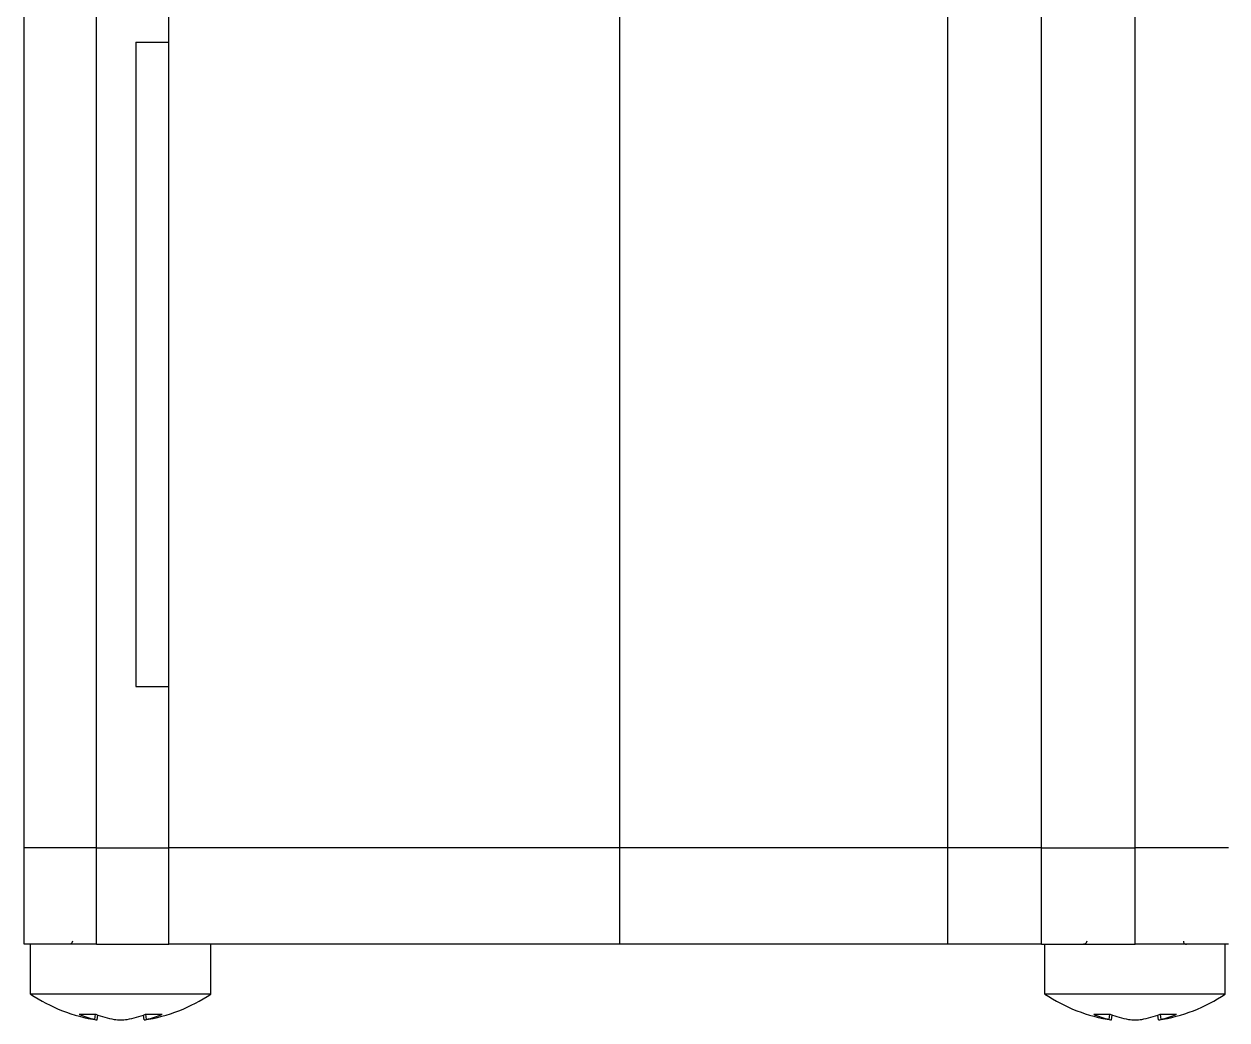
# Model space of a CAD drawing. Extents: x 20 to 191, y 30 to 285.
# Drawn here: x 19.88 to 57.23, y 30.34 to 61.25 of the extents above; entities that cross this region are included whole.
import ezdxf

# ---------------------------------------------------------------- set-up
doc = ezdxf.new("R2010")
doc.units = 0
doc.layers.add('View001', color=7, linetype='CONTINUOUS')

msp = doc.modelspace()

# ---------------------------------------------------------------- linework, layer by layer
at = {"layer": 'View001'}
for p, q in [((19.8792, 35.6911), (19.8792, 65.6911)), ((22.1292, 35.6911), (22.1292, 65.6911)), ((24.3792, 35.6911), (24.3792, 65.6911)), ((38.3792, 35.6911), (38.3792, 65.6911)), ((48.5697, 35.6911), (48.5697, 65.6911)), ((51.4745, 35.6911), (51.4745, 65.6911)), ((54.3792, 35.6911), (54.3792, 65.6911)), ((23.3538, 60.6911), (23.3538, 40.6911)), ((19.8792, 32.6911), (19.8792, 35.6911)), ((22.1292, 32.6911), (22.1292, 35.6911)), ((24.3792, 32.6911), (24.3792, 35.6911)), ((48.5697, 35.6911), (38.3792, 35.6911)), ((48.5697, 35.6911), (38.3792, 35.6911)), ((38.3792, 32.6911), (38.3792, 35.6911)), ((48.5697, 32.6911), (48.5697, 35.6911)), ((51.4745, 32.6911), (51.4745, 35.6911)), ((54.3792, 32.6911), (54.3792, 35.6911)), ((20.0792, 31.1487), (20.0792, 32.6911)), ((25.6792, 31.1487), (25.6792, 32.6911)), ((48.5697, 32.6911), (38.3792, 32.6911)), ((51.5792, 31.1487), (51.5792, 32.6911)), ((57.1792, 31.1487), (57.1792, 32.6911)), ((22.0736, 30.3607), (22.0933, 30.5214)), ((22.1497, 30.3446), (22.1685, 30.4976)), ((23.6087, 30.3446), (23.5899, 30.4976)), ((23.6849, 30.3607), (23.6651, 30.5214)), ((53.5736, 30.3607), (53.5933, 30.5214)), ((53.6497, 30.3446), (53.6685, 30.4976)), ((55.1087, 30.3446), (55.0899, 30.4976)), ((55.1849, 30.3607), (55.1651, 30.5214))]:
    msp.add_line(p, q, dxfattribs=at)
for centre, start, end in [((22.8792, 35.2911), -124.056, -98.3897), ((22.8792, 35.2911), -81.6103, -55.9442), ((54.3792, 35.2911), -124.056, -98.3897), ((54.3792, 35.2911), -124.056, -98.3897), ((54.3792, 35.2911), -81.6103, -55.9442)]:
    msp.add_arc(centre, 5, start, end, dxfattribs=at)
for centre, major_axis, ratio, start_param, end_param in [((22.8675, 35.2926), (-0.6093, -4.9627), 0.655972, 6.07373, 6.22613), ((22.7739, 35.3041), (-0.6092, -4.9615), 0.353716, 6.23074, 6.2746), ((22.8894, 35.2926), (-0.6943, 4.9515), 0.749159, -3.53609, -3.38369), ((22.9193, 35.3041), (-1.5333, 4.7577), 0.928381, -3.52816, -3.48429), ((22.8391, 35.3041), (-1.5333, -4.7577), 0.928381, -5.94049, -5.89662), ((22.869, 35.2926), (-0.6943, -4.9515), 0.749159, -6.04109, -5.88869), ((22.9845, 35.3041), (-0.6092, 4.9615), 0.353716, 3.15017, 3.19404), ((22.8909, 35.2926), (-0.6093, 4.9627), 0.655972, 3.19865, 3.35105), ((54.3675, 35.2926), (-0.6093, -4.9627), 0.655972, 6.07373, 6.22613), ((54.2739, 35.3041), (-0.6092, -4.9615), 0.353716, 6.23074, 6.2746), ((54.3894, 35.2926), (-0.6943, 4.9515), 0.749159, -3.53609, -3.38369), ((54.4193, 35.3041), (-1.5333, 4.7577), 0.928381, -3.52816, -3.48429), ((54.3391, 35.3041), (-1.5333, -4.7577), 0.928381, -5.94049, -5.89662), ((54.369, 35.2926), (-0.6943, -4.9515), 0.749159, -6.04109, -5.88869), ((54.4845, 35.3041), (-0.6092, 4.9615), 0.353716, 3.15017, 3.19404), ((54.3909, 35.2926), (-0.6093, 4.9627), 0.655972, 3.19865, 3.35105)]:
    msp.add_ellipse(centre, major_axis=major_axis, ratio=ratio, start_param=start_param, end_param=end_param, dxfattribs=at)
for points, degree, knots in [([(23.3538, 60.6911), (23.4875, 60.6911), (23.6135, 60.6911), (23.7312, 60.6911), (23.8401, 60.6911), (23.94, 60.6911), (24.0303, 60.6911), (24.1108, 60.6911), (24.1813, 60.6911), (24.2413, 60.6911), (24.2907, 60.6911), (24.3293, 60.6911), (24.357, 60.6911), (24.3737, 60.6911), (24.3792, 60.6911)], 1, [3.86, 3.86, 3.92089, 3.98177, 4.04266, 4.10354, 4.16443, 4.22531, 4.2862, 4.34708, 4.40797, 4.46885, 4.52974, 4.59062, 4.6515, 4.71239, 4.71239]), ([(23.3538, 40.6911), (23.4875, 40.6911), (23.6135, 40.6911), (23.7312, 40.6911), (23.8401, 40.6911), (23.94, 40.6911), (24.0303, 40.6911), (24.1108, 40.6911), (24.1813, 40.6911), (24.2413, 40.6911), (24.2907, 40.6911), (24.3293, 40.6911), (24.357, 40.6911), (24.3737, 40.6911), (24.3792, 40.6911)], 1, [3.86, 3.86, 3.92089, 3.98177, 4.04266, 4.10354, 4.16443, 4.22531, 4.2862, 4.34708, 4.40797, 4.46885, 4.52974, 4.59062, 4.6515, 4.71239, 4.71239]), ([(22.1292, 35.6911), (21.8595, 35.6911), (21.5987, 35.6911), (21.3493, 35.6911), (21.1135, 35.6911), (20.8933, 35.6911), (20.6907, 35.6911), (20.5075, 35.6911), (20.3453, 35.6911), (20.2055, 35.6911), (20.0895, 35.6911), (19.9981, 35.6911), (19.9322, 35.6911), (19.8925, 35.6911), (19.8792, 35.6911)], 1, [0.25268, 0.25268, 0.346831, 0.440983, 0.535134, 0.629285, 0.723436, 0.817587, 0.911738, 1.00589, 1.10004, 1.19419, 1.28834, 1.38249, 1.47665, 1.5708, 1.5708]), ([(22.1292, 35.6911), (21.8595, 35.6911), (21.5987, 35.6911), (21.3493, 35.6911), (21.1135, 35.6911), (20.8933, 35.6911), (20.6907, 35.6911), (20.5075, 35.6911), (20.3453, 35.6911), (20.2055, 35.6911), (20.0895, 35.6911), (19.9981, 35.6911), (19.9322, 35.6911), (19.8925, 35.6911), (19.8792, 35.6911)], 1, [0.25268, 0.25268, 0.346831, 0.440983, 0.535134, 0.629285, 0.723436, 0.817587, 0.911738, 1.00589, 1.10004, 1.19419, 1.28834, 1.38249, 1.47665, 1.5708, 1.5708]), ([(22.1292, 35.6911), (22.399, 35.6911), (22.6597, 35.6911), (22.9091, 35.6911), (23.1449, 35.6911), (23.3651, 35.6911), (23.5677, 35.6911), (23.7509, 35.6911), (23.9131, 35.6911), (24.0529, 35.6911), (24.169, 35.6911), (24.2603, 35.6911), (24.3262, 35.6911), (24.3659, 35.6911), (24.3792, 35.6911)], 1, [3.39427, 3.39427, 3.48842, 3.58258, 3.67673, 3.77088, 3.86503, 3.95918, 4.05333, 4.14748, 4.24163, 4.33578, 4.42994, 4.52409, 4.61824, 4.71239, 4.71239]), ([(22.1292, 35.6911), (22.399, 35.6911), (22.6597, 35.6911), (22.9091, 35.6911), (23.1449, 35.6911), (23.3651, 35.6911), (23.5677, 35.6911), (23.7509, 35.6911), (23.9131, 35.6911), (24.0529, 35.6911), (24.169, 35.6911), (24.2603, 35.6911), (24.3262, 35.6911), (24.3659, 35.6911), (24.3792, 35.6911)], 1, [3.39427, 3.39427, 3.48842, 3.58258, 3.67673, 3.77088, 3.86503, 3.95918, 4.05333, 4.14748, 4.24163, 4.33578, 4.42994, 4.52409, 4.61824, 4.71239, 4.71239]), ([(38.3792, 35.6911), (36.8117, 35.6911), (35.2639, 35.6911), (33.7553, 35.6911), (32.3048, 35.6911), (30.9308, 35.6911), (29.6504, 35.6911), (28.4797, 35.6911), (27.4336, 35.6911), (26.5251, 35.6911), (25.7656, 35.6911), (25.1648, 35.6911), (24.7302, 35.6911), (24.4672, 35.6911), (24.3792, 35.6911)], 1, [1.5708, 1.5708, 1.683, 1.7952, 1.9074, 2.0196, 2.1318, 2.24399, 2.35619, 2.46839, 2.58059, 2.69279, 2.80499, 2.91719, 3.02939, 3.14159, 3.14159]), ([(38.3792, 35.6911), (36.8117, 35.6911), (35.2639, 35.6911), (33.7553, 35.6911), (32.3048, 35.6911), (30.9308, 35.6911), (29.6504, 35.6911), (28.4797, 35.6911), (27.4336, 35.6911), (26.5251, 35.6911), (25.7656, 35.6911), (25.1648, 35.6911), (24.7302, 35.6911), (24.4672, 35.6911), (24.3792, 35.6911)], 1, [1.5708, 1.5708, 1.683, 1.7952, 1.9074, 2.0196, 2.1318, 2.24399, 2.35619, 2.46839, 2.58059, 2.69279, 2.80499, 2.91719, 3.02939, 3.14159, 3.14159]), ([(51.4745, 35.6911), (51.4328, 35.6911), (51.3911, 35.6911), (51.3369, 35.6911), (51.2827, 35.6911), (51.2165, 35.6911), (51.1503, 35.6911), (51.0727, 35.6911), (50.9951, 35.6911), (50.9067, 35.6911), (50.8183, 35.6911), (50.72, 35.6911), (50.6217, 35.6911), (50.5143, 35.6911), (50.4069, 35.6911), (50.2913, 35.6911), (50.1757, 35.6911), (50.0531, 35.6911), (49.9304, 35.6911), (49.8017, 35.6911), (49.673, 35.6911), (49.4079, 35.6911), (49.1313, 35.6911), (48.8525, 35.6911), (48.5697, 35.6911)], 2, [3.39427, 3.39427, 3.39427, 3.48842, 3.48842, 3.58258, 3.58258, 3.67673, 3.67673, 3.77088, 3.77088, 3.86503, 3.86503, 3.95918, 3.95918, 4.05333, 4.05333, 4.14748, 4.14748, 4.24163, 4.24163, 4.33578, 4.33578, 4.52409, 4.52409, 4.71239, 4.71239, 4.71239]), ([(51.4745, 35.6911), (51.4328, 35.6911), (51.3911, 35.6911), (51.3369, 35.6911), (51.2827, 35.6911), (51.2165, 35.6911), (51.1503, 35.6911), (51.0727, 35.6911), (50.9951, 35.6911), (50.9067, 35.6911), (50.8183, 35.6911), (50.72, 35.6911), (50.6217, 35.6911), (50.5143, 35.6911), (50.4069, 35.6911), (50.2913, 35.6911), (50.1757, 35.6911), (50.0531, 35.6911), (49.9304, 35.6911), (49.8017, 35.6911), (49.673, 35.6911), (49.4079, 35.6911), (49.1313, 35.6911), (48.8525, 35.6911), (48.5697, 35.6911)], 2, [3.39427, 3.39427, 3.39427, 3.48842, 3.48842, 3.58258, 3.58258, 3.67673, 3.67673, 3.77088, 3.77088, 3.86503, 3.86503, 3.95918, 3.95918, 4.05333, 4.05333, 4.14748, 4.14748, 4.24163, 4.24163, 4.33578, 4.33578, 4.52409, 4.52409, 4.71239, 4.71239, 4.71239]), ([(51.4745, 35.6911), (51.5162, 35.6911), (51.5578, 35.6911), (51.612, 35.6911), (51.6662, 35.6911), (51.7324, 35.6911), (51.7986, 35.6911), (51.8762, 35.6911), (51.9539, 35.6911), (52.0422, 35.6911), (52.1306, 35.6911), (52.2289, 35.6911), (52.3273, 35.6911), (52.4347, 35.6911), (52.5421, 35.6911), (52.6576, 35.6911), (52.7732, 35.6911), (52.8959, 35.6911), (53.0185, 35.6911), (53.1472, 35.6911), (53.2759, 35.6911), (53.541, 35.6911), (53.8176, 35.6911), (54.0965, 35.6911), (54.3792, 35.6911)], 2, [0.25268, 0.25268, 0.25268, 0.346831, 0.346831, 0.440983, 0.440983, 0.535134, 0.535134, 0.629285, 0.629285, 0.723436, 0.723436, 0.817587, 0.817587, 0.911738, 0.911738, 1.00589, 1.00589, 1.10004, 1.10004, 1.19419, 1.19419, 1.38249, 1.38249, 1.5708, 1.5708, 1.5708]), ([(51.4745, 35.6911), (51.5162, 35.6911), (51.5578, 35.6911), (51.612, 35.6911), (51.6662, 35.6911), (51.7324, 35.6911), (51.7986, 35.6911), (51.8762, 35.6911), (51.9539, 35.6911), (52.0422, 35.6911), (52.1306, 35.6911), (52.2289, 35.6911), (52.3273, 35.6911), (52.4347, 35.6911), (52.5421, 35.6911), (52.6576, 35.6911), (52.7732, 35.6911), (52.8959, 35.6911), (53.0185, 35.6911), (53.1472, 35.6911), (53.2759, 35.6911), (53.541, 35.6911), (53.8176, 35.6911), (54.0965, 35.6911), (54.3792, 35.6911)], 2, [0.25268, 0.25268, 0.25268, 0.346831, 0.346831, 0.440983, 0.440983, 0.535134, 0.535134, 0.629285, 0.629285, 0.723436, 0.723436, 0.817587, 0.817587, 0.911738, 0.911738, 1.00589, 1.00589, 1.10004, 1.10004, 1.19419, 1.19419, 1.38249, 1.38249, 1.5708, 1.5708, 1.5708]), ([(57.2839, 35.6911), (57.2423, 35.6911), (57.2006, 35.6911), (57.1464, 35.6911), (57.0922, 35.6911), (57.026, 35.6911), (56.9598, 35.6911), (56.8822, 35.6911), (56.8046, 35.6911), (56.7162, 35.6911), (56.6278, 35.6911), (56.5295, 35.6911), (56.4312, 35.6911), (56.3237, 35.6911), (56.2163, 35.6911), (56.1008, 35.6911), (55.9852, 35.6911), (55.8626, 35.6911), (55.7399, 35.6911), (55.6112, 35.6911), (55.4825, 35.6911), (55.2174, 35.6911), (54.9408, 35.6911), (54.6619, 35.6911), (54.3792, 35.6911)], 2, [0.25268, 0.25268, 0.25268, 0.346831, 0.346831, 0.440983, 0.440983, 0.535134, 0.535134, 0.629285, 0.629285, 0.723436, 0.723436, 0.817587, 0.817587, 0.911738, 0.911738, 1.00589, 1.00589, 1.10004, 1.10004, 1.19419, 1.19419, 1.38249, 1.38249, 1.5708, 1.5708, 1.5708]), ([(57.2839, 35.6911), (57.2423, 35.6911), (57.2006, 35.6911), (57.1464, 35.6911), (57.0922, 35.6911), (57.026, 35.6911), (56.9598, 35.6911), (56.8822, 35.6911), (56.8046, 35.6911), (56.7162, 35.6911), (56.6278, 35.6911), (56.5295, 35.6911), (56.4312, 35.6911), (56.3237, 35.6911), (56.2163, 35.6911), (56.1008, 35.6911), (55.9852, 35.6911), (55.8626, 35.6911), (55.7399, 35.6911), (55.6112, 35.6911), (55.4825, 35.6911), (55.2174, 35.6911), (54.9408, 35.6911), (54.6619, 35.6911), (54.3792, 35.6911)], 2, [0.25268, 0.25268, 0.25268, 0.346831, 0.346831, 0.440983, 0.440983, 0.535134, 0.535134, 0.629285, 0.629285, 0.723436, 0.723436, 0.817587, 0.817587, 0.911738, 0.911738, 1.00589, 1.00589, 1.10004, 1.10004, 1.19419, 1.19419, 1.38249, 1.38249, 1.5708, 1.5708, 1.5708]), ([(22.1292, 32.6911), (21.8595, 32.6911), (21.5987, 32.6911), (21.3493, 32.6911), (21.1135, 32.6911), (20.8933, 32.6911), (20.6907, 32.6911), (20.5075, 32.6911), (20.3453, 32.6911), (20.2055, 32.6911), (20.0895, 32.6911), (19.9981, 32.6911), (19.9322, 32.6911), (19.8925, 32.6911), (19.8792, 32.6911)], 1, [0.25268, 0.25268, 0.346831, 0.440983, 0.535134, 0.629285, 0.723436, 0.817587, 0.911738, 1.00589, 1.10004, 1.19419, 1.28834, 1.38249, 1.47665, 1.5708, 1.5708]), ([(22.1292, 32.6911), (22.399, 32.6911), (22.6597, 32.6911), (22.9091, 32.6911), (23.1449, 32.6911), (23.3651, 32.6911), (23.5677, 32.6911), (23.7509, 32.6911), (23.9131, 32.6911), (24.0529, 32.6911), (24.169, 32.6911), (24.2603, 32.6911), (24.3262, 32.6911), (24.3659, 32.6911), (24.3792, 32.6911)], 1, [3.39427, 3.39427, 3.48842, 3.58258, 3.67673, 3.77088, 3.86503, 3.95918, 4.05333, 4.14748, 4.24163, 4.33578, 4.42994, 4.52409, 4.61824, 4.71239, 4.71239]), ([(38.3792, 32.6911), (36.8117, 32.6911), (35.2639, 32.6911), (33.7553, 32.6911), (32.3048, 32.6911), (30.9308, 32.6911), (29.6504, 32.6911), (28.4797, 32.6911), (27.4336, 32.6911), (26.5251, 32.6911), (25.7656, 32.6911), (25.1648, 32.6911), (24.7302, 32.6911), (24.4672, 32.6911), (24.3792, 32.6911)], 1, [1.5708, 1.5708, 1.683, 1.7952, 1.9074, 2.0196, 2.1318, 2.24399, 2.35619, 2.46839, 2.58059, 2.69279, 2.80499, 2.91719, 3.02939, 3.14159, 3.14159]), ([(51.4745, 32.6911), (51.4328, 32.6911), (51.3911, 32.6911), (51.3369, 32.6911), (51.2827, 32.6911), (51.2165, 32.6911), (51.1503, 32.6911), (51.0727, 32.6911), (50.9951, 32.6911), (50.9067, 32.6911), (50.8183, 32.6911), (50.72, 32.6911), (50.6217, 32.6911), (50.5143, 32.6911), (50.4069, 32.6911), (50.2913, 32.6911), (50.1757, 32.6911), (50.0531, 32.6911), (49.9304, 32.6911), (49.8017, 32.6911), (49.673, 32.6911), (49.4079, 32.6911), (49.1313, 32.6911), (48.8525, 32.6911), (48.5697, 32.6911)], 2, [3.39427, 3.39427, 3.39427, 3.48842, 3.48842, 3.58258, 3.58258, 3.67673, 3.67673, 3.77088, 3.77088, 3.86503, 3.86503, 3.95918, 3.95918, 4.05333, 4.05333, 4.14748, 4.14748, 4.24163, 4.24163, 4.33578, 4.33578, 4.52409, 4.52409, 4.71239, 4.71239, 4.71239]), ([(51.4745, 32.6911), (51.5162, 32.6911), (51.5578, 32.6911), (51.612, 32.6911), (51.6662, 32.6911), (51.7324, 32.6911), (51.7986, 32.6911), (51.8762, 32.6911), (51.9539, 32.6911), (52.0422, 32.6911), (52.1306, 32.6911), (52.2289, 32.6911), (52.3273, 32.6911), (52.4347, 32.6911), (52.5421, 32.6911), (52.6576, 32.6911), (52.7732, 32.6911), (52.8959, 32.6911), (53.0185, 32.6911), (53.1472, 32.6911), (53.2759, 32.6911), (53.541, 32.6911), (53.8176, 32.6911), (54.0965, 32.6911), (54.3792, 32.6911)], 2, [0.25268, 0.25268, 0.25268, 0.346831, 0.346831, 0.440983, 0.440983, 0.535134, 0.535134, 0.629285, 0.629285, 0.723436, 0.723436, 0.817587, 0.817587, 0.911738, 0.911738, 1.00589, 1.00589, 1.10004, 1.10004, 1.19419, 1.19419, 1.38249, 1.38249, 1.5708, 1.5708, 1.5708]), ([(57.2839, 32.6911), (57.2423, 32.6911), (57.2006, 32.6911), (57.1464, 32.6911), (57.0922, 32.6911), (57.026, 32.6911), (56.9598, 32.6911), (56.8822, 32.6911), (56.8046, 32.6911), (56.7162, 32.6911), (56.6278, 32.6911), (56.5295, 32.6911), (56.4312, 32.6911), (56.3237, 32.6911), (56.2163, 32.6911), (56.1008, 32.6911), (55.9852, 32.6911), (55.8626, 32.6911), (55.7399, 32.6911), (55.6112, 32.6911), (55.4825, 32.6911), (55.2174, 32.6911), (54.9408, 32.6911), (54.6619, 32.6911), (54.3792, 32.6911)], 2, [0.25268, 0.25268, 0.25268, 0.346831, 0.346831, 0.440983, 0.440983, 0.535134, 0.535134, 0.629285, 0.629285, 0.723436, 0.723436, 0.817587, 0.817587, 0.911738, 0.911738, 1.00589, 1.00589, 1.10004, 1.10004, 1.19419, 1.19419, 1.38249, 1.38249, 1.5708, 1.5708, 1.5708]), ([(25.6792, 31.1487), (25.609, 31.1487), (25.4019, 31.1487), (25.0683, 31.1487), (24.625, 31.1487), (24.0941, 31.1487), (23.5023, 31.1487), (22.8792, 31.1487), (22.2562, 31.1487), (21.6643, 31.1487), (21.1334, 31.1487), (20.6901, 31.1487), (20.3565, 31.1487), (20.1494, 31.1487), (20.0792, 31.1487)], 1, [0, 0, 0.224399, 0.448799, 0.673198, 0.897598, 1.122, 1.3464, 1.5708, 1.7952, 2.0196, 2.24399, 2.46839, 2.69279, 2.91719, 3.14159, 3.14159]), ([(57.1792, 31.1487), (57.109, 31.1487), (56.9019, 31.1487), (56.5683, 31.1487), (56.125, 31.1487), (55.5941, 31.1487), (55.0023, 31.1487), (54.3792, 31.1487), (53.7562, 31.1487), (53.1643, 31.1487), (52.6334, 31.1487), (52.1901, 31.1487), (51.8565, 31.1487), (51.6494, 31.1487), (51.5792, 31.1487)], 1, [1.5708, 1.5708, 1.7952, 2.0196, 2.24399, 2.46839, 2.69279, 2.91719, 3.14159, 3.36599, 3.59039, 3.81479, 4.03919, 4.26359, 4.48799, 4.71239, 4.71239])]:
    msp.add_open_spline(points, degree=degree, knots=knots, dxfattribs=at)
for points in [[(21.3792, 32.7911), (21.3808, 32.7386), (21.3336, 32.6899), (21.2792, 32.6911)], [(52.8792, 32.7911), (52.8808, 32.7386), (52.8336, 32.6899), (52.7792, 32.6911)], [(55.8792, 32.7911), (55.8776, 32.7386), (55.9248, 32.6899), (55.9792, 32.6911)], [(21.5946, 30.5214), (21.7201, 30.5214), (21.8967, 30.5214), (22.1047, 30.5214)], [(23.6537, 30.5214), (23.8617, 30.5214), (24.0383, 30.5214), (24.1638, 30.5214)], [(53.0946, 30.5214), (53.2201, 30.5214), (53.3967, 30.5214), (53.6047, 30.5214)], [(55.1537, 30.5214), (55.3617, 30.5214), (55.5383, 30.5214), (55.6638, 30.5214)]]:
    msp.add_open_spline(points, degree=3, dxfattribs=at)

doc.saveas('drawing.dxf')
